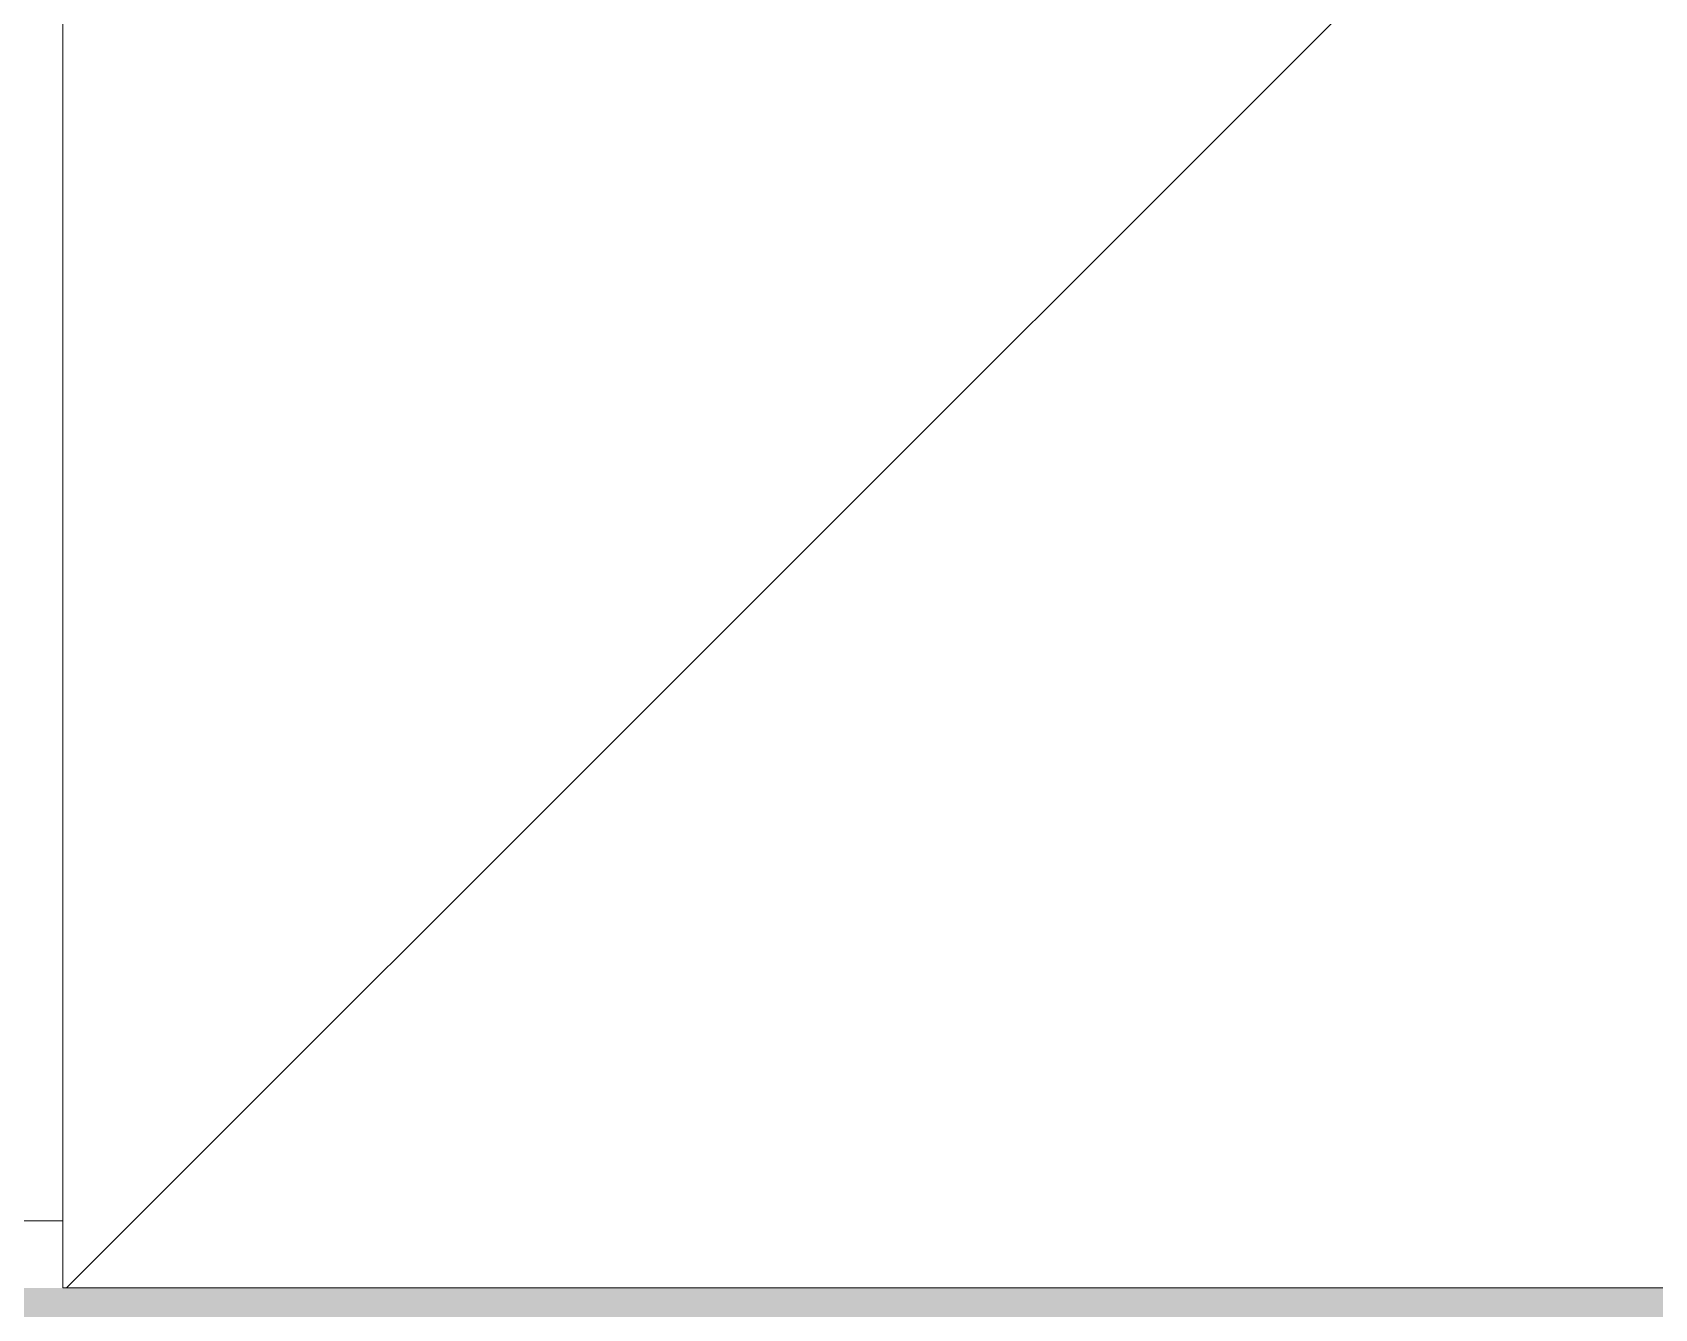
# Model space of a CAD drawing. Header units: millimetres. Extents: x 81773 to 282675, y -8553 to 29000.
# Drawn here: x 111929.24 to 111970, y 5179.48 to 5211.55 of the extents above; entities that cross this region are included whole.
import ezdxf

# ---------------------------------------------------------------- set-up
doc = ezdxf.new("R2010")
doc.units = ezdxf.units.MM
doc.layers.add('A-WALL', color=7, linetype='Continuous', lineweight=9)
doc.layers.add('I-WALL', color=7, linetype='Continuous', lineweight=9)
doc.layers.add('A-WALL-1', color=9, linetype='Continuous', lineweight=9, true_color=0x808080)
doc.layers.add('I-WALL-2', color=9, linetype='Continuous', lineweight=9, true_color=0x808080)
pattern_1 = [(0, (0, 0), (121.92, 30.48), [10.058, -81.382, 10.058, -81.382, -487.68]), (0, (0, 0), (121.92, 30.48), [-182.88, 10.058, -172.822, 10.058, -81.382, -213.36]), (0, (0, 0), (121.92, 30.48), [-457.2, 10.058, -50.902, 10.058, -142.342]), (120, (45.72, 15.24), (-87.356454, 90.345817), [10.058, -81.382, 10.058, -81.382, -487.68]), (120, (45.72, 15.24), (-87.356454, 90.345817), [-182.88, 10.058, -172.822, 10.058, -81.382, -213.36]), (120, (45.72, 15.24), (-87.356454, 90.345817), [-457.2, 10.058, -50.902, 10.058, -142.342]), (240, (60.96, 76.2), (-34.563546, -120.825817), [10.058, -81.382, 10.058, -81.382, -487.68]), (240, (60.96, 76.2), (-34.563546, -120.825817), [-182.88, 10.058, -172.822, 10.058, -81.382, -213.36]), (240, (60.96, 76.2), (-34.563546, -120.825817), [-457.2, 10.058, -50.902, 10.058, -142.342])]

msp = doc.modelspace()

# ---------------------------------------------------------------- hatches: boundary and pattern name
at = {"layer": 'I-WALL'}
h = msp.add_hatch(dxfattribs=at)
h.set_pattern_fill('FP_4', color=256, style=0, pattern_type=2)
h.set_pattern_definition([(45, (0, 0), (-57.024626, 57.024626), []), (45, (57.025, 0), (-57.024626, 57.024626), [100.806, -20.161, 3.353, -16.808])])
h.paths.add_polyline_path([(119330, 5180), (119330, 5400), (118504.23, 5400), (118504.23, 5371.44), (118430, 5391.329), (118430, 5180), (119290, 5180)])
h.paths.add_polyline_path([(117380, 5180), (117380, 5400), (111930, 5400), (111930, 5180), (117350, 5180)])
at = {"layer": 'I-WALL-2'}
h = msp.add_hatch(dxfattribs=at)
h.set_pattern_fill('FP_35', color=256, style=0, pattern_type=2)
h.set_pattern_definition(pattern_1)
h.paths.add_polyline_path([(111910, 5180), (111930, 5180), (111930, 6620), (111910, 6620), (111910, 5715.567)])
h = msp.add_hatch(dxfattribs=at)
h.set_pattern_fill('FP_35', color=256, style=0, pattern_type=2)
h.set_pattern_definition(pattern_1)
h.paths.add_polyline_path([(119350, 5160), (119350, 5180), (118460, 5180), (118460, 5172), (118430, 5172), (118430, 5160), (118885.444, 5160)])
h.paths.add_polyline_path([(117380, 5160), (117380, 5172), (117350, 5172), (117350, 5180), (111910, 5180), (111910, 5160), (116338.957, 5160)])

# ---------------------------------------------------------------- linework, layer by layer
at = {"layer": 'A-WALL'}
msp.add_line((111930, 5180), (117350, 5180), dxfattribs=at)
at = {"layer": 'A-WALL-1'}
msp.add_line((111930, 6620), (111930, 5180), dxfattribs=at)

doc.saveas('drawing.dxf')
